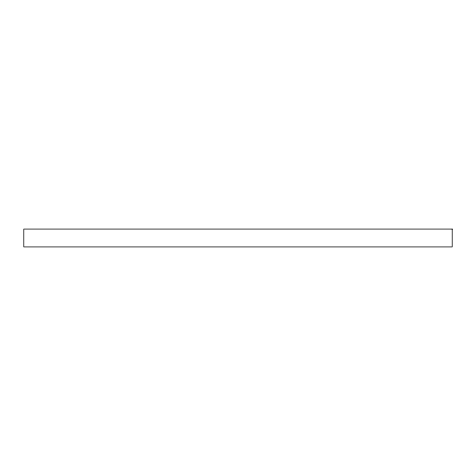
<?xml version="1.0" encoding="UTF-8"?>
<svg xmlns="http://www.w3.org/2000/svg" width="476" height="476" viewBox="0 0 476 476"><rect width="100%" height="100%" fill="white"/><g stroke="black" fill="none" stroke-linecap="round" stroke-linejoin="round"><path stroke-width="0.71" d="M452.2 229.075L23.8 229.075L23.8 246.925L452.2 246.925L452.2 229.075"/></g></svg>
